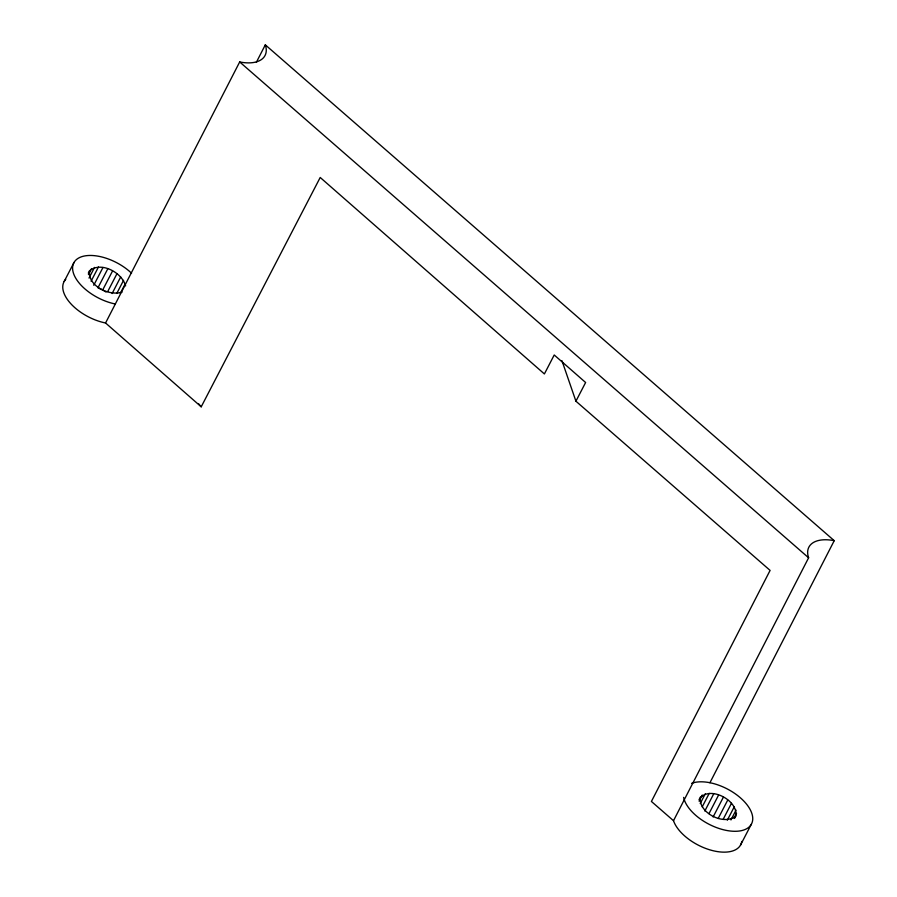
<?xml version="1.0" encoding="UTF-8"?>
<svg xmlns="http://www.w3.org/2000/svg" width="897" height="897" viewBox="0 0 897 897"><rect width="100%" height="100%" fill="white"/><g stroke="black" fill="none" stroke-linecap="round" stroke-linejoin="round"><path stroke-width="1.35" d="M125.614 285.896C122.037 272.542 101.182 261.162 89.543 270.759C87.502 285.84 109.12 296.358 122.059 292.142M700.299 797.108C698.045 812.716 723.957 826.092 735.787 816.001C738.59 800.023 708.316 784.55 699.032 799.552M741.785 841.408A37.696 19.869 27.4 0 1 709.751 849.818A37.696 19.869 27.4 0 1 673.501 820.71L651.413 801.458L770.097 570.402L575.919 401.194L585.618 382.503L554.223 354.988L544.389 373.948L320.207 177.471L201.22 406.812L105.566 322.987L239.69 61.96A37.696 19.869 27.4 0 0 265.31 44.85L834.232 540.678L709.931 782.733M256.396 62.229L265.31 44.85M834.232 540.678A37.696 19.869 27.4 0 0 808.612 557.788L673.501 820.71M64.18 281.456L74.014 262.485M88.31 273.125L89.543 270.759M88.433 274.617L91.505 268.696M89.016 278.081L94.544 267.418M91.079 281.232L98.446 267.014M93.748 285.28L102.964 267.508M107.763 268.865L97.93 287.825L102.707 289.955L112.54 270.995M107.73 291.536L116.946 273.753M112.103 293.543L120.703 276.949M116.789 293.409L123.551 280.369M120.366 293.263L125.277 283.777M699.088 801.178L702.261 795.045M700.221 803.577L705.3 793.767M702.216 806.852L709.213 793.363M704.818 811.034L713.72 793.845M708.989 813.613L718.519 795.213M713.115 816.976L723.296 797.343M718.172 818.501L727.714 800.102M723.195 819.253L731.47 803.297M727.31 820.217L734.307 806.717M730.954 819.948L736.045 810.126M734.004 818.199L736.549 813.299M734.52 818.456L735.787 816.001M740.507 845.131L751.316 824.265M103.805 290.65L106.014 292.03M239.69 61.96L808.612 557.788M198.506 403.661L201.22 406.812M561.959 360.717L575.919 401.194M105.566 322.987A37.696 19.869 27.4 0 1 70.785 303.691A37.696 19.869 27.4 0 1 65.75 279.348M691.654 783.339A37.696 19.869 27.4 0 1 746.293 803.847A37.696 19.869 27.4 0 1 730.775 831.071A37.696 19.869 27.4 0 1 683.649 797.399M115.399 304.016A37.696 19.869 27.4 0 1 73.834 262.81A37.696 19.869 27.4 0 1 131.545 273.215"/></g></svg>
